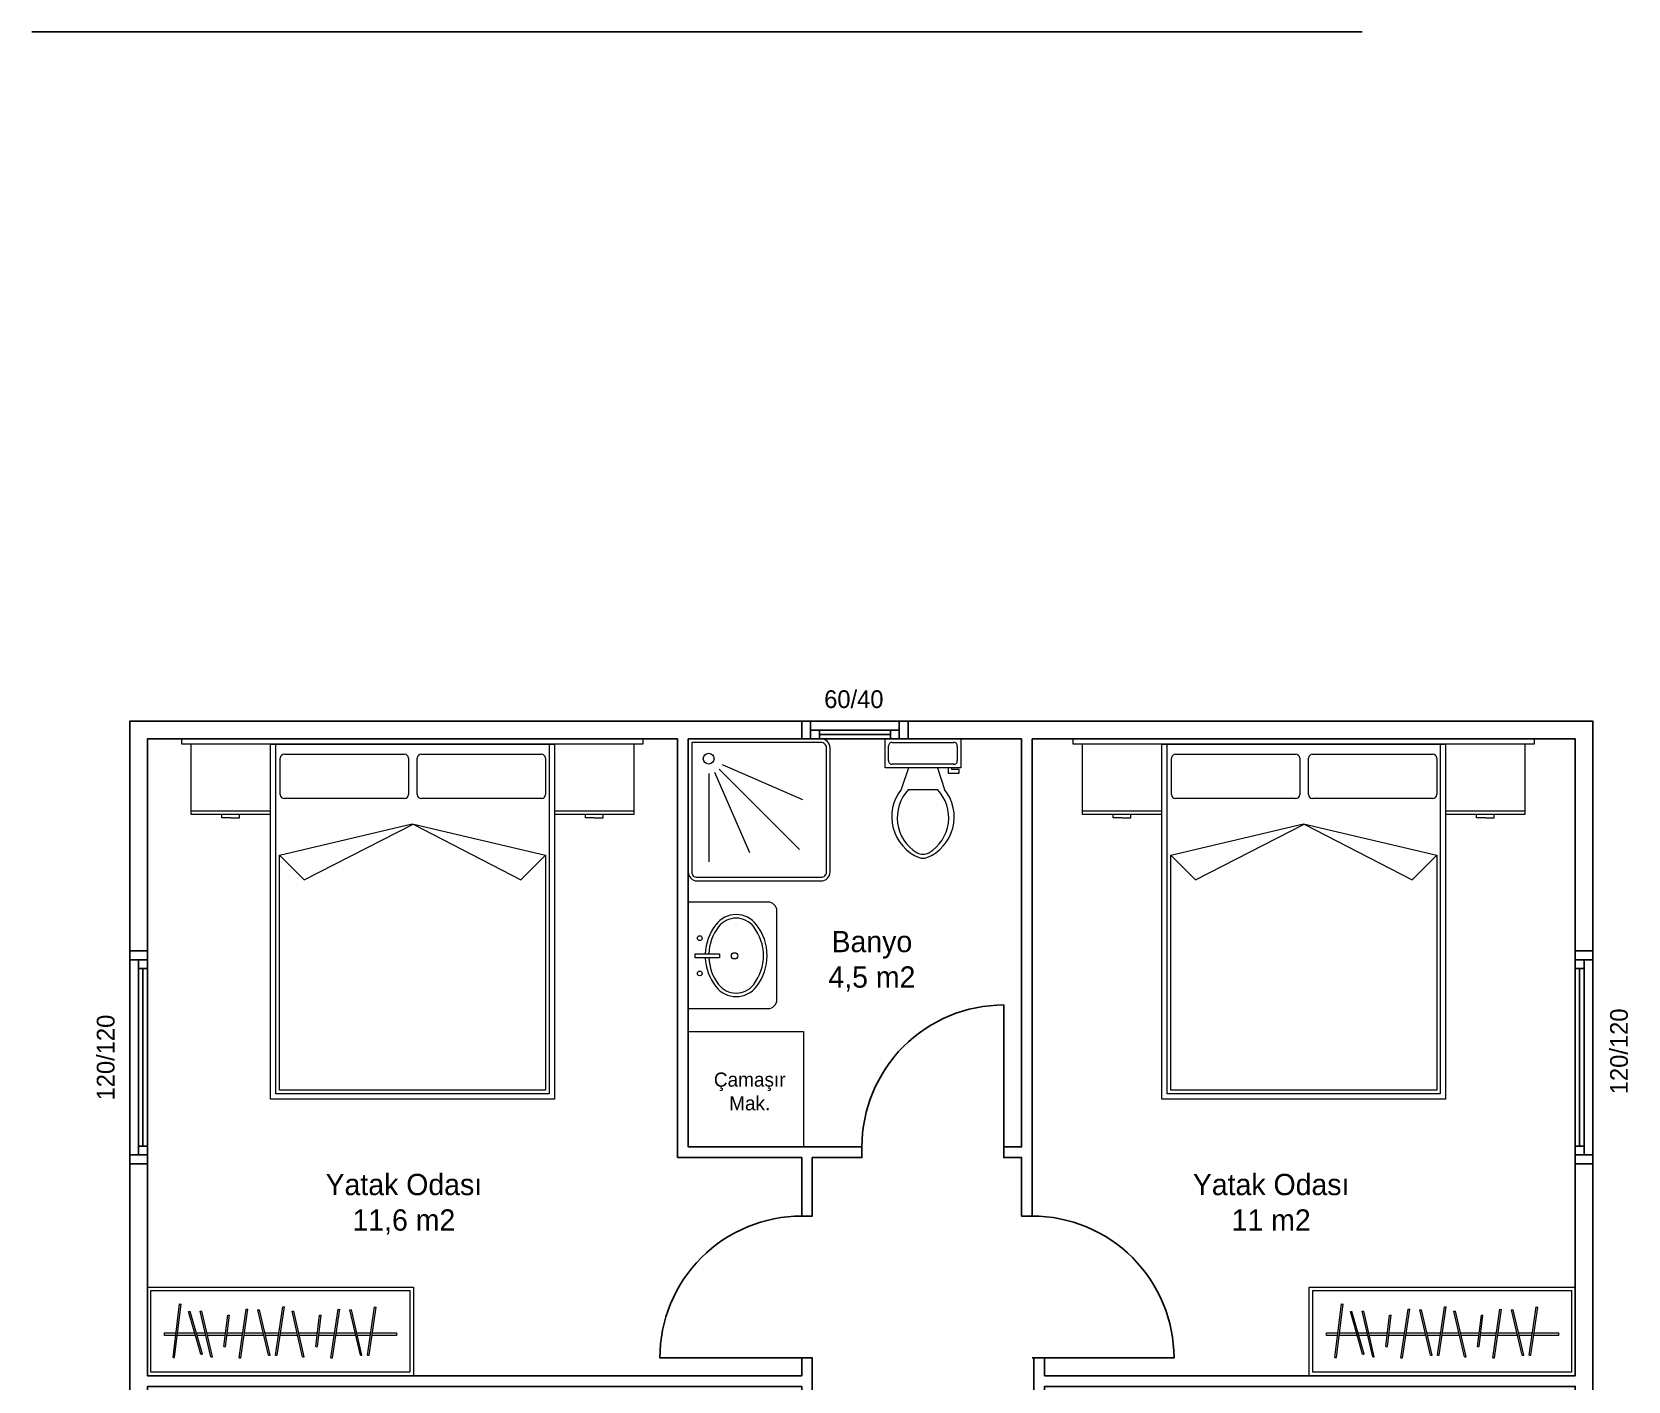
# Model space of a CAD drawing. Header units: metres. Extents: x 1257 to 2215, y 485 to 2129.
# Drawn here: x 1257 to 2157, y 1369 to 2129 of the extents above; entities that cross this region are included whole.
import ezdxf

# ---------------------------------------------------------------- set-up
doc = ezdxf.new("R2010")
doc.units = ezdxf.units.M
doc.layers.add('Kapı', color=154, linetype='Continuous', true_color=0x0c4697)
doc.layers.add('Pencere', color=141, linetype='Continuous')
doc.layers.add('tefris', color=8, linetype='Continuous', lineweight=5)

# ---------------------------------------------------------------- blocks, each defined once
blk = doc.blocks.new('YJUJ')
at = {"layer": 'tefris'}
for points in [[(47631.49, 13187.59), (47631.49, 13257.59, 0.414214), (47626.49, 13262.59), (47551.49, 13262.59), (47551.49, 13187.59, 0.414214), (47556.49, 13182.59), (47626.49, 13182.59, 0.414214)], [(47629.49, 13187.59), (47629.49, 13257.59, 0.414214), (47626.49, 13260.59), (47553.49, 13260.59), (47553.49, 13187.59, 0.414214), (47556.49, 13184.59), (47626.49, 13184.59, 0.414214)]]:
    blk.add_lwpolyline(points, format="xyb", close=True, dxfattribs=at)
for points in [[(47563.04, 13243.12), (47563.04, 13193.26)], [(47566.36, 13243.81), (47586.01, 13198.63)], [(47568.93, 13245.56), (47614.18, 13200.31)], [(47570.68, 13248.12), (47615.86, 13228.48)]]:
    blk.add_lwpolyline(points, dxfattribs=at)
blk.add_circle((47563.04, 13251.45), 3.03, dxfattribs=at)

msp = doc.modelspace()

# ---------------------------------------------------------------- linework, layer by layer
msp.add_line((2007.38, 2129.47), (1257.18, 2129.47))
for points in [[(1621.32, 1494.92), (1691.32, 1494.92), (1691.32, 1461.92), (1697.32, 1461.92), (1697.32, 1494.92), (1725.32, 1494.92), (1725.32, 1500.92), (1627.32, 1500.92), (1627.32, 1730.92), (1691.32, 1730.92), (1691.32, 1740.92), (1312.32, 1740.92), (1312.32, 1611.42), (1322.32, 1611.42), (1322.32, 1730.92), (1621.32, 1730.92)], [(1751.32, 1740.92), (2137.57, 1740.92), (2137.57, 1611.42), (2127.57, 1611.42), (2127.57, 1730.92), (1821.32, 1730.92), (1821.32, 1461.92), (1815.32, 1461.92), (1815.32, 1494.92), (1805.32, 1494.92), (1805.32, 1500.92), (1815.32, 1500.92), (1815.32, 1730.92), (1751.32, 1730.92)], [(1322.32, 1365.92), (1691.32, 1365.92), (1691.32, 1355.92), (1697.32, 1355.92), (1697.32, 1381.92), (1691.32, 1381.92), (1691.32, 1371.92), (1322.32, 1371.92), (1322.32, 1491.42), (1312.32, 1491.42), (1312.32, 1210.92), (1322.32, 1210.92)], [(1822.32, 1381.92), (1822.32, 1355.92), (1828.32, 1355.92), (1828.32, 1365.92), (2127.57, 1365.92), (2127.57, 990.92), (2063.69, 990.92), (2063.69, 980.92), (2137.57, 980.92), (2137.57, 1491.42), (2127.57, 1491.42), (2127.57, 1371.92), (1828.32, 1371.92), (1828.32, 1381.92)]]:
    msp.add_lwpolyline(points, close=True)
at = {"layer": 'Kapı'}
for points in [[(1725.32, 1500.92, -0.414214), (1805.32, 1580.92), (1805.32, 1500.92)], [(1691.32, 1461.92, 0.414214), (1611.32, 1381.92), (1691.32, 1381.92)], [(1821.32, 1461.92, -0.414214), (1901.32, 1381.92), (1821.32, 1381.92)]]:
    msp.add_lwpolyline(points, format="xyb", dxfattribs=at)
at = {"layer": 'Pencere'}
for p, q in [((1746.32, 1740.92), (1696.32, 1740.92)), ((1741.32, 1735.92), (1701.32, 1735.92)), ((1741.32, 1733.42), (1701.32, 1733.42)), ((1701.32, 1730.92), (1741.32, 1730.92)), ((1312.32, 1606.42), (1312.32, 1496.42)), ((2137.57, 1496.42), (2137.57, 1606.42)), ((1317.32, 1501.42), (1317.32, 1601.42)), ((1319.82, 1601.42), (1319.82, 1501.42)), ((1322.32, 1601.42), (1322.32, 1501.42)), ((2127.57, 1501.42), (2127.57, 1601.42)), ((2130.07, 1501.42), (2130.07, 1601.42)), ((2132.57, 1601.42), (2132.57, 1501.42))]:
    msp.add_line(p, q, dxfattribs=at)
for points in [[(1696.32, 1740.92), (1691.32, 1740.92), (1691.32, 1730.92), (1696.32, 1730.92), (1696.32, 1740.92)], [(1751.32, 1740.92), (1746.32, 1740.92), (1746.32, 1730.92), (1751.32, 1730.92), (1751.32, 1740.92)], [(1701.32, 1730.92), (1701.32, 1735.92), (1696.32, 1735.92), (1696.32, 1730.92), (1701.32, 1730.92)], [(1746.32, 1730.92), (1746.32, 1735.92), (1741.32, 1735.92), (1741.32, 1730.92), (1746.32, 1730.92)], [(1312.32, 1611.42), (1312.32, 1606.42), (1322.32, 1606.42), (1322.32, 1611.42), (1312.32, 1611.42)], [(2137.57, 1606.42), (2137.57, 1611.42), (2127.57, 1611.42), (2127.57, 1606.42), (2137.57, 1606.42)], [(1322.32, 1606.42), (1317.32, 1606.42), (1317.32, 1601.42), (1322.32, 1601.42), (1322.32, 1606.42)], [(2127.57, 1601.42), (2132.57, 1601.42), (2132.57, 1606.42), (2127.57, 1606.42), (2127.57, 1601.42)], [(1312.32, 1496.42), (1312.32, 1491.42), (1322.32, 1491.42), (1322.32, 1496.42), (1312.32, 1496.42)], [(1322.32, 1501.42), (1317.32, 1501.42), (1317.32, 1496.42), (1322.32, 1496.42), (1322.32, 1501.42)], [(2127.57, 1496.42), (2132.57, 1496.42), (2132.57, 1501.42), (2127.57, 1501.42), (2127.57, 1496.42)], [(2137.57, 1491.42), (2137.57, 1496.42), (2127.57, 1496.42), (2127.57, 1491.42), (2137.57, 1491.42)]]:
    msp.add_lwpolyline(points, dxfattribs=at)
at = {"layer": 'tefris'}
for p, q in [((1397.28, 1699.58), (1397.28, 1720.04)), ((1399.55, 1722.31), (1467.28, 1722.31)), ((1469.55, 1720.04), (1469.55, 1699.58)), ((1474.55, 1699.58), (1474.55, 1720.04)), ((1476.82, 1722.31), (1544.55, 1722.31)), ((1546.82, 1720.04), (1546.82, 1699.58)), ((1740.37, 1718.7), (1740.37, 1726.84)), ((1899.91, 1699.58), (1899.91, 1720.04)), ((1902.18, 1722.31), (1969.91, 1722.31)), ((1972.18, 1720.04), (1972.18, 1699.58)), ((1977.18, 1699.58), (1977.18, 1720.04)), ((1979.45, 1722.31), (2047.18, 1722.31)), ((2049.45, 1720.04), (2049.45, 1699.58)), ((1751.58, 1714.62), (1747.5, 1702.4)), ((1767.87, 1714.62), (1771.94, 1702.4)), ((1773.98, 1714.62), (1773.98, 1711.57)), ((1773.98, 1711.57), (1780.09, 1711.57)), ((1776.02, 1713.6), (1776.02, 1714.62)), ((1780.09, 1713.6), (1776.02, 1713.6)), ((1780.09, 1711.57), (1780.09, 1713.6)), ((1751.58, 1702.4), (1767.87, 1702.4)), ((1467.28, 1697.31), (1399.55, 1697.31)), ((1544.55, 1697.31), (1476.82, 1697.31)), ((1969.91, 1697.31), (1902.18, 1697.31)), ((2047.18, 1697.31), (1979.45, 1697.31)), ((1369.32, 1686.42), (1364.32, 1686.42)), ((1574.32, 1686.42), (1569.32, 1686.42)), ((1871.95, 1686.42), (1866.95, 1686.42)), ((2076.95, 1686.42), (2071.95, 1686.42)), ((1396.82, 1665.43), (1471.7, 1683.01)), ((1410.73, 1651.52), (1472.13, 1682.91)), ((1471.7, 1683.01), (1546.84, 1665.43)), ((1472.13, 1682.91), (1532.94, 1651.51)), ((1899.45, 1665.43), (1974.32, 1683.01)), ((1913.36, 1651.52), (1974.75, 1682.91)), ((1974.32, 1683.01), (2049.47, 1665.43)), ((1974.75, 1682.91), (2035.56, 1651.51)), ((1396.82, 1665.43), (1410.73, 1651.52)), ((1396.82, 1532.92), (1396.82, 1665.43)), ((1899.45, 1665.43), (1913.36, 1651.52)), ((1899.45, 1532.92), (1899.45, 1665.43)), ((1532.94, 1651.51), (1546.82, 1665.39)), ((1546.82, 1665.39), (1546.82, 1532.92)), ((2035.56, 1651.51), (2049.45, 1665.39)), ((2049.45, 1665.39), (2049.45, 1532.92)), ((1546.82, 1532.92), (1396.82, 1532.92)), ((2049.45, 1532.92), (1899.45, 1532.92))]:
    msp.add_line(p, q, dxfattribs=at)
at = {"layer": 'tefris', "lineweight": 0}
for p, q in [((1336.77, 1382.21), (1340.46, 1412.42)), ((1337.69, 1382.21), (1341.38, 1412.42)), ((1352.43, 1384.05), (1345.52, 1408.13)), ((1353.35, 1384.05), (1346.44, 1408.13)), ((1358.11, 1382.67), (1352.12, 1408.28)), ((1359.03, 1382.67), (1353.04, 1408.28)), ((1365.47, 1388.35), (1367.62, 1406.14)), ((1366.4, 1388.35), (1368.54, 1406.14)), ((1374.07, 1382.06), (1378.06, 1409.36)), ((1374.99, 1382.06), (1378.98, 1409.36)), ((1390.65, 1383.44), (1384.66, 1409.05)), ((1391.57, 1383.44), (1385.58, 1409.05)), ((1394.64, 1383.44), (1398.63, 1410.74)), ((1395.56, 1383.44), (1399.55, 1410.74)), ((1409.88, 1382.67), (1403.9, 1408.28)), ((1410.8, 1382.67), (1404.82, 1408.28)), ((1417.25, 1388.35), (1419.4, 1406.14)), ((1418.17, 1388.35), (1420.32, 1406.14)), ((1425.85, 1382.06), (1429.84, 1409.36)), ((1426.77, 1382.06), (1430.76, 1409.36)), ((1442.42, 1383.44), (1436.44, 1409.05)), ((1443.34, 1383.44), (1437.36, 1409.05)), ((1446.41, 1383.44), (1450.4, 1410.74)), ((1447.33, 1383.44), (1451.31, 1410.61)), ((1992.02, 1382.21), (1995.71, 1412.42)), ((1992.94, 1382.21), (1996.63, 1412.42)), ((2007.68, 1384.05), (2000.77, 1408.13)), ((2008.6, 1384.05), (2001.69, 1408.13)), ((2013.36, 1382.67), (2007.37, 1408.28)), ((2014.28, 1382.67), (2008.29, 1408.28)), ((2020.72, 1388.35), (2022.87, 1406.14)), ((2021.65, 1388.35), (2023.79, 1406.14)), ((2029.32, 1382.06), (2033.31, 1409.36)), ((2030.24, 1382.06), (2034.23, 1409.36)), ((2045.9, 1383.44), (2039.91, 1409.05)), ((2046.82, 1383.44), (2040.83, 1409.05)), ((2049.89, 1383.44), (2053.88, 1410.74)), ((2050.81, 1383.44), (2054.8, 1410.74)), ((2065.13, 1382.67), (2059.15, 1408.28)), ((2066.05, 1382.67), (2060.07, 1408.28)), ((2072.5, 1388.35), (2074.65, 1406.14)), ((2073.42, 1388.35), (2075.57, 1406.14)), ((2081.1, 1382.06), (2085.09, 1409.36)), ((2082.02, 1382.06), (2086.01, 1409.36)), ((2097.67, 1383.44), (2091.69, 1409.05)), ((2098.59, 1383.44), (2092.61, 1409.05)), ((2101.66, 1383.44), (2105.65, 1410.74)), ((2102.58, 1383.44), (2106.56, 1410.61))]:
    msp.add_line(p, q, dxfattribs=at)
at = {"layer": 'tefris', "lineweight": 0, "ltscale": 50}
for p, q in [((1340.46, 1412.42), (1341.36, 1412.31)), ((1345.52, 1408.13), (1346.44, 1408.13)), ((1352.12, 1408.28), (1353.04, 1408.28)), ((1367.62, 1406.14), (1368.54, 1406.14)), ((1378.06, 1409.36), (1378.98, 1409.36)), ((1384.66, 1409.05), (1385.58, 1409.05)), ((1398.63, 1410.74), (1399.55, 1410.74)), ((1403.9, 1408.28), (1404.82, 1408.28)), ((1419.4, 1406.14), (1420.31, 1406.03)), ((1429.84, 1409.36), (1430.74, 1409.23)), ((1436.44, 1409.05), (1437.36, 1409.05)), ((1450.4, 1410.74), (1451.31, 1410.61)), ((1995.71, 1412.42), (1996.61, 1412.31)), ((2000.77, 1408.13), (2001.69, 1408.13)), ((2007.37, 1408.28), (2008.29, 1408.28)), ((2022.87, 1406.14), (2023.79, 1406.14)), ((2033.31, 1409.36), (2034.23, 1409.36)), ((2039.91, 1409.05), (2040.83, 1409.05)), ((2053.88, 1410.74), (2054.8, 1410.74)), ((2059.15, 1408.28), (2060.07, 1408.28)), ((2074.65, 1406.14), (2075.56, 1406.03)), ((2085.09, 1409.36), (2085.99, 1409.23)), ((2091.69, 1409.05), (2092.61, 1409.05)), ((2105.65, 1410.74), (2106.56, 1410.61)), ((1365.47, 1388.35), (1366.38, 1388.24)), ((1417.25, 1388.35), (1418.17, 1388.35)), ((2020.72, 1388.35), (2021.63, 1388.24)), ((2072.5, 1388.35), (2073.42, 1388.35)), ((1336.77, 1382.21), (1337.69, 1382.21)), ((1352.43, 1384.05), (1353.35, 1384.05)), ((1358.11, 1382.67), (1359.03, 1382.67)), ((1374.07, 1382.06), (1374.99, 1382.06)), ((1390.65, 1383.44), (1391.57, 1383.44)), ((1394.64, 1383.44), (1395.56, 1383.44)), ((1409.88, 1382.67), (1410.8, 1382.67)), ((1425.85, 1382.06), (1426.77, 1382.06)), ((1442.42, 1383.44), (1443.34, 1383.44)), ((1446.41, 1383.44), (1447.33, 1383.44)), ((1992.02, 1382.21), (1992.94, 1382.21)), ((2007.68, 1384.05), (2008.6, 1384.05)), ((2013.36, 1382.67), (2014.28, 1382.67)), ((2029.32, 1382.06), (2030.24, 1382.06)), ((2045.9, 1383.44), (2046.82, 1383.44)), ((2049.89, 1383.44), (2050.81, 1383.44)), ((2065.13, 1382.67), (2066.05, 1382.67)), ((2081.1, 1382.06), (2082.02, 1382.06)), ((2097.67, 1383.44), (2098.59, 1383.44)), ((2101.66, 1383.44), (2102.58, 1383.44))]:
    msp.add_line(p, q, dxfattribs=at)
at = {"layer": 'tefris'}
for points in [[(1601.82, 1727.92), (1341.82, 1727.92), (1341.82, 1730.92), (1601.82, 1730.92)], [(1738.34, 1714.62), (1738.34, 1730.92), (1781.11, 1730.92), (1781.11, 1714.62)], [(2104.45, 1727.92), (1844.45, 1727.92), (1844.45, 1730.92), (2104.45, 1730.92)], [(1551.82, 1527.92), (1391.82, 1527.92), (1391.82, 1727.92), (1551.82, 1727.92)], [(2054.45, 1527.92), (1894.45, 1527.92), (1894.45, 1727.92), (2054.45, 1727.92)], [(1631.23, 1609.83), (1644.96, 1609.83), (1644.96, 1607.55), (1631.23, 1607.55)], [(1692.32, 1500.92), (1627.32, 1500.92), (1627.32, 1565.92), (1692.32, 1565.92)], [(1472.32, 1371.92), (1322.32, 1371.92), (1322.32, 1421.92), (1472.32, 1421.92)], [(1470.32, 1373.92), (1324.32, 1373.92), (1324.32, 1419.92), (1470.32, 1419.92)], [(2127.57, 1371.92), (1977.57, 1371.92), (1977.57, 1421.92), (2127.57, 1421.92)], [(2125.57, 1373.92), (1979.57, 1373.92), (1979.57, 1419.92), (2125.57, 1419.92)]]:
    msp.add_lwpolyline(points, close=True, dxfattribs=at)
for points in [[(1742.41, 1728.88), (1777.04, 1728.88)], [(1391.82, 1727.92), (1346.82, 1727.92), (1346.82, 1690.42), (1391.82, 1690.42), (1391.82, 1727.92)], [(1551.82, 1727.92), (1551.82, 1527.92), (1391.82, 1527.92), (1391.82, 1727.92)], [(1548.82, 1727.92), (1548.82, 1530.92), (1394.82, 1530.92), (1394.82, 1727.92)], [(1596.82, 1727.92), (1551.82, 1727.92), (1551.82, 1690.42), (1596.82, 1690.42), (1596.82, 1727.92)], [(1779.07, 1726.84), (1779.07, 1718.7)], [(1894.45, 1727.92), (1849.45, 1727.92), (1849.45, 1690.42), (1894.45, 1690.42), (1894.45, 1727.92)], [(2054.45, 1727.92), (2054.45, 1527.92), (1894.45, 1527.92), (1894.45, 1727.92)], [(2051.45, 1727.92), (2051.45, 1530.92), (1897.45, 1530.92), (1897.45, 1727.92)], [(2099.45, 1727.92), (2054.45, 1727.92), (2054.45, 1690.42), (2099.45, 1690.42), (2099.45, 1727.92)], [(1777.04, 1716.66), (1742.41, 1716.66)], [(1346.82, 1690.42), (1346.82, 1688.42), (1391.82, 1688.42), (1391.82, 1690.42)], [(1364.32, 1686.42), (1364.32, 1688.42)], [(1369.32, 1686.42), (1374.32, 1686.42), (1374.32, 1688.42)], [(1551.82, 1690.42), (1551.82, 1688.42), (1596.82, 1688.42), (1596.82, 1690.42)], [(1569.32, 1686.42), (1569.32, 1688.42)], [(1574.32, 1686.42), (1579.32, 1686.42), (1579.32, 1688.42)], [(1849.45, 1690.42), (1849.45, 1688.42), (1894.45, 1688.42), (1894.45, 1690.42)], [(1866.95, 1686.42), (1866.95, 1688.42)], [(1871.95, 1686.42), (1876.95, 1686.42), (1876.95, 1688.42)], [(2054.45, 1690.42), (2054.45, 1688.42), (2099.45, 1688.42), (2099.45, 1690.42)], [(2071.95, 1686.42), (2071.95, 1688.42)], [(2076.95, 1686.42), (2081.95, 1686.42), (2081.95, 1688.42)]]:
    msp.add_lwpolyline(points, dxfattribs=at)
msp.add_lwpolyline([(1677.32, 1583.91), (1677.32, 1633.91, 0.414214), (1672.32, 1638.91), (1627.32, 1638.91), (1627.32, 1578.91), (1672.32, 1578.91, 0.414214)], format="xyb", close=True, dxfattribs=at)
for points in [[(1636.94, 1607.55, 0.154394), (1642.84, 1591.34, 0.232963), (1654.35, 1585.67, 0.232963), (1665.86, 1591.34, 0.165299), (1671.79, 1608.77, 0.165299), (1665.86, 1626.2, 0.232963), (1654.35, 1631.87, 0.232963), (1642.84, 1626.2, 0.155826), (1636.94, 1609.83)], [(1638.94, 1607.64, 0.154394), (1644.43, 1592.56, 0.232963), (1654.35, 1587.67, 0.232963), (1664.28, 1592.56, 0.165299), (1669.79, 1608.77, 0.165299), (1664.28, 1624.98, 0.232963), (1654.35, 1629.87, 0.232963), (1644.43, 1624.98, 0.155826), (1638.93, 1609.75, 0.155826)]]:
    msp.add_lwpolyline(points, format="xyb", dxfattribs=at)
at = {"layer": 'tefris', "lineweight": 0}
for points in [[(1338.28, 1394.58), (1332.03, 1394.58), (1332.03, 1396.1), (1338.46, 1396.1)], [(1339.39, 1396.1), (1348.97, 1396.1)], [(1349.89, 1396.1), (1354.97, 1396.1)], [(1355.89, 1396.1), (1366.41, 1396.1)], [(1367.33, 1396.1), (1376.12, 1396.1)], [(1377.04, 1396.1), (1387.69, 1396.1)], [(1388.61, 1396.1), (1396.49, 1396.1)], [(1397.41, 1396.1), (1406.75, 1396.1)], [(1407.67, 1396.1), (1418.19, 1396.1)], [(1419.11, 1396.1), (1427.9, 1396.1)], [(1428.82, 1396.1), (1439.47, 1396.1)], [(1440.39, 1396.1), (1448.26, 1396.1)], [(1449.19, 1396.1), (1462.86, 1396.1), (1462.86, 1394.58), (1448.96, 1394.58)], [(1993.53, 1394.58), (1987.28, 1394.58), (1987.28, 1396.1), (1993.71, 1396.1)], [(1994.64, 1396.1), (2004.22, 1396.1)], [(2005.14, 1396.1), (2010.22, 1396.1)], [(2011.14, 1396.1), (2021.66, 1396.1)], [(2022.58, 1396.1), (2031.37, 1396.1)], [(2032.29, 1396.1), (2042.94, 1396.1)], [(2043.86, 1396.1), (2051.74, 1396.1)], [(2052.66, 1396.1), (2062, 1396.1)], [(2062.92, 1396.1), (2073.44, 1396.1)], [(2074.36, 1396.1), (2083.15, 1396.1)], [(2084.07, 1396.1), (2094.72, 1396.1)], [(2095.64, 1396.1), (2103.51, 1396.1)], [(2104.44, 1396.1), (2118.11, 1396.1), (2118.11, 1394.58), (2104.21, 1394.58)], [(1349.41, 1394.58), (1339.2, 1394.58)], [(1355.33, 1394.58), (1350.33, 1394.58)], [(1366.23, 1394.58), (1356.25, 1394.58)], [(1375.9, 1394.58), (1367.15, 1394.58)], [(1388.04, 1394.58), (1376.82, 1394.58)], [(1396.27, 1394.58), (1388.97, 1394.58)], [(1407.1, 1394.58), (1397.19, 1394.58)], [(1418, 1394.58), (1408.02, 1394.58)], [(1427.68, 1394.58), (1418.92, 1394.58)], [(1439.82, 1394.58), (1428.6, 1394.58)], [(1448.04, 1394.58), (1440.74, 1394.58)], [(2004.66, 1394.58), (1994.45, 1394.58)], [(2010.58, 1394.58), (2005.58, 1394.58)], [(2021.48, 1394.58), (2011.5, 1394.58)], [(2031.15, 1394.58), (2022.4, 1394.58)], [(2043.29, 1394.58), (2032.07, 1394.58)], [(2051.52, 1394.58), (2044.22, 1394.58)], [(2062.35, 1394.58), (2052.44, 1394.58)], [(2073.25, 1394.58), (2063.27, 1394.58)], [(2082.93, 1394.58), (2074.17, 1394.58)], [(2095.07, 1394.58), (2083.85, 1394.58)], [(2103.29, 1394.58), (2095.99, 1394.58)]]:
    msp.add_lwpolyline(points, dxfattribs=at)
at = {"layer": 'tefris'}
for centre, radius in [((1633.84, 1618.58), 1.35), ((1653.46, 1608.65), 1.77), ((1633.84, 1598.72), 1.35)]:
    msp.add_circle(centre, radius, dxfattribs=at)
for centre, radius, start, end in [((1742.15, 1727.1), 1.8, 81.86982, 188.13002), ((1777.29, 1727.1), 1.8, 351.86982, 98.13002), ((1399.55, 1720.04), 2.27, 90, 180), ((1467.28, 1720.04), 2.27, 0, 90), ((1476.82, 1720.04), 2.27, 90, 180), ((1544.55, 1720.04), 2.27, 0, 90), ((1902.18, 1720.04), 2.27, 90, 180), ((1969.91, 1720.04), 2.27, 0, 90), ((1979.45, 1720.04), 2.27, 90, 180), ((2047.18, 1720.04), 2.27, 0, 90), ((1742.15, 1718.44), 1.8, 171.86982, 278.13002), ((1777.29, 1718.44), 1.8, 261.86982, 8.13002), ((1766.89, 1686.96), 24.79, 141.46921, 247.97149), ((1768.28, 1686.48), 23.08, 136.36783, 238.94691), ((1752.55, 1686.96), 24.79, 292.02848, 38.53081), ((1751.17, 1686.48), 23.08, 301.05309, 43.63219), ((1399.55, 1699.58), 2.27, 180, 270), ((1467.28, 1699.58), 2.27, 270, 0), ((1476.82, 1699.58), 2.27, 180, 270), ((1544.55, 1699.58), 2.27, 270, 0), ((1902.18, 1699.58), 2.27, 180, 270), ((1969.91, 1699.58), 2.27, 270, 0), ((1979.45, 1699.58), 2.27, 180, 270), ((2047.18, 1699.58), 2.27, 270, 0), ((1759.72, 1674.14), 8.15, 245.73174, 294.26809), ((1759.72, 1671.85), 8.15, 254.86045, 285.13939)]:
    msp.add_arc(centre, radius, start, end, dxfattribs=at)

# ---------------------------------------------------------------- block references
msp.add_blockref('YJUJ', (-45924.17, -11531.68))

# ---------------------------------------------------------------- texts
for s, width, insert, char_height, attachment_point in [('\\pxqc;60/40', 54.2877, (1747.88, 1758.33), 10, 3), ('\\pxqc;Banyo\\P4,5 m2', 122.5376, (1792.19, 1622.69), 12, 3), ('\\pxqc;Çamaşır\\PMak.', 46.8281, (1638.6, 1542.86), 8, 1), ('\\pxqc;Yatak Odası\\P11,6 m2', 158.8444, (1546.38, 1485.72), 12, 3), ('\\pxqc;Yatak Odası\\P11 m2', 158.8444, (2035.52, 1485.72), 12, 3)]:
    msp.add_mtext_dynamic_manual_height_columns(s, width=width, gutter_width=12.5, heights=[0], dxfattribs=dict(insert=insert, char_height=char_height, attachment_point=attachment_point))
at = {"char_height": 10, "attachment_point": 7, "rotation": 90}
for insert in [(2157.4, 1527.64), (1303.91, 1524.14)]:
    msp.add_mtext_dynamic_manual_height_columns('\\pxqc;120/120', width=54.2877, gutter_width=12.5, heights=[0], dxfattribs=dict(at, insert=insert))

doc.saveas('drawing.dxf')
